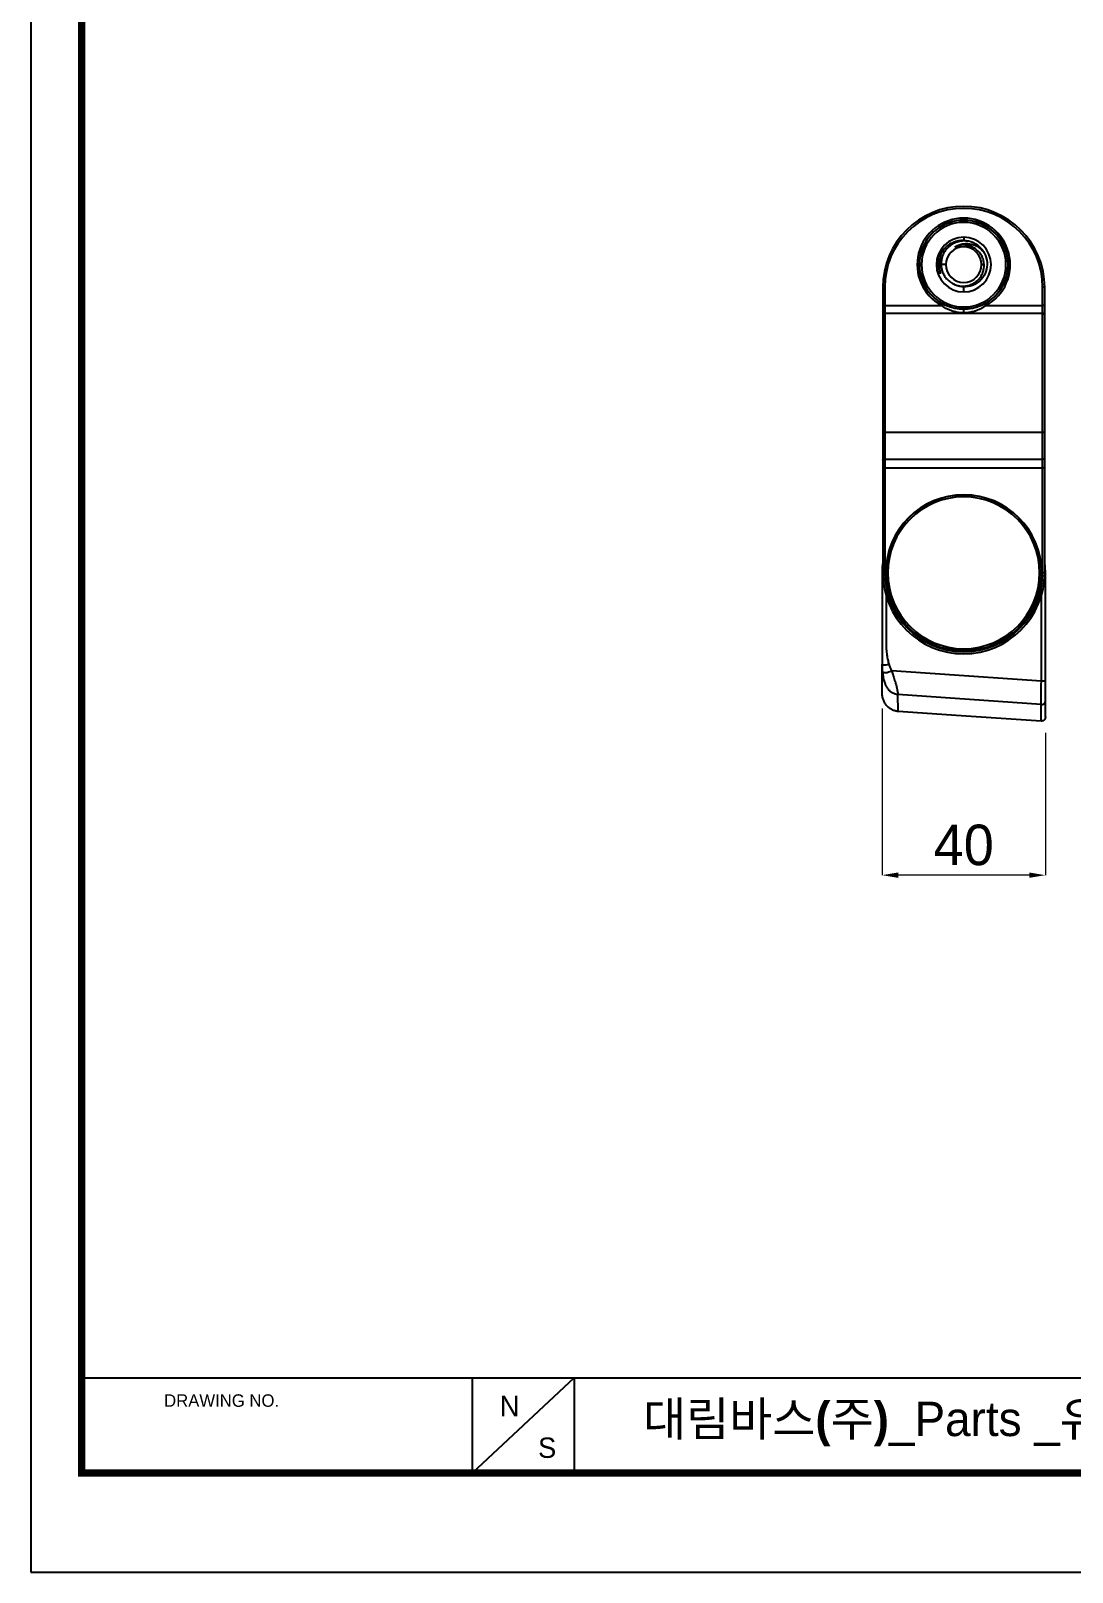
# Model space of a CAD drawing. Extents: x 0 to 781, y 0 to 572.
# Drawn here: x 0 to 257.2, y 0 to 380.6 of the extents above; entities that cross this region are included whole.
import ezdxf

# ---------------------------------------------------------------- set-up
doc = ezdxf.new("R2010")
doc.units = 0
doc.header["$LTSCALE"] = 10
doc.header["$MEASUREMENT"] = 0
doc.header["$PDMODE"] = 3
doc.header["$PDSIZE"] = -10
doc.layers.get('0').update_dxf_attribs({"linetype": 'CONTINUOUS'})
doc.layers.get('DEFPOINTS').update_dxf_attribs({"linetype": 'CONTINUOUS'})
doc.styles.add('Daelim Dimension', font='')
doc.styles.get('Daelim Dimension').set_extended_font_data('나눔고딕')
doc.dimstyles.new('DEFAULT', dxfattribs={"dimscale": 2, "dimtxt": 2, "dimasz": 2, "dimexe": 0, "dimexo": 2, "dimgap": 1, "dimtad": 1, "dimdec": 0, "dimzin": 9, "dimdsep": 46, "dimtxsty": 'Daelim Dimension', "dimcen": 0.5, "dimclrd": 5, "dimclre": 5, "dimclrt": 256, "dimadec": 1, "dimazin": 0, "dimtfac": 1, "dimtdec": 0, "dimtix": 1, "dimtmove": 0, "dimatfit": 3, "dimfxl": 1, "dimtolj": 1, "dimtzin": 1, "dimlwd": 9, "dimlwe": 9, "dimarcsym": 0})

# ---------------------------------------------------------------- blocks, each defined once
blk = doc.blocks.new('*D1')
at = {"color": 5, "lineweight": 9, "transparency": 16777216}
for p, q in [((210.27, 213.27), (210.27, 172.13)), ((250.62, 207.25), (250.62, 172.13)), ((246.62, 172.13), (214.27, 172.13))]:
    blk.add_line(p, q, dxfattribs=at)
at = {"color": 5, "transparency": 16777216}
for points in [[(214.27, 172.8), (214.27, 171.46), (210.27, 172.13)], [(246.62, 172.8), (246.62, 171.46), (250.62, 172.13)]]:
    blk.add_solid(points, dxfattribs=at)
at = {"layer": 'DEFPOINTS', "color": 0, "transparency": 16777216}
for p in [(210.27, 217.27), (250.62, 211.25), (210.27, 172.13)]:
    blk.add_point(p, dxfattribs=at)
at = {"color": 7, "transparency": 16777216, "insert": (230.44, 179.54), "char_height": 10, "attachment_point": 5, "style": 'Daelim Dimension'}
blk.add_mtext('\\A1;40', dxfattribs=at)

msp = doc.modelspace()

# ---------------------------------------------------------------- linework, layer by layer
at = {"color": 7, "linetype": 'Continuous', "lineweight": 25}
for p, q in [((230.44, 333.89), (230.44, 333.84)), ((230.44, 333.34), (230.44, 333.84)), ((230.44, 329.65), (230.44, 328.94)), ((226.04, 322.9), (224.86, 322.9)), ((234.84, 322.9), (235.47, 322.9)), ((210.44, 317.3), (210.94, 317.3)), ((210.44, 317.3), (210.44, 312.8)), ((210.94, 317.3), (210.94, 312.8)), ((230.44, 316.15), (230.44, 317.4)), ((249.94, 312.8), (249.94, 317.3)), ((250.44, 317.3), (249.94, 317.3)), ((250.44, 312.8), (250.44, 317.3)), ((210.44, 312.8), (210.94, 312.8)), ((210.44, 312.8), (210.44, 310.41)), ((210.94, 312.8), (210.94, 310.88)), ((210.94, 312.8), (224.96, 312.8)), ((230.44, 312.46), (230.44, 311.96)), ((235.92, 312.8), (249.94, 312.8)), ((249.94, 310.88), (249.94, 312.8)), ((250.44, 312.8), (249.94, 312.8)), ((250.44, 310.41), (250.44, 312.8)), ((210.44, 310.41), (210.44, 281.62)), ((210.94, 310.88), (210.94, 281.42)), ((210.94, 310.88), (249.94, 310.88)), ((230.44, 311.92), (230.44, 311.96)), ((249.94, 281.42), (249.94, 310.88)), ((250.44, 281.62), (250.44, 310.41)), ((210.44, 281.62), (210.44, 274.65)), ((249.94, 281.42), (210.94, 281.42)), ((210.94, 281.42), (210.94, 274.87)), ((249.94, 274.87), (249.94, 281.42)), ((250.44, 274.65), (250.44, 281.62)), ((210.44, 274.65), (210.44, 272.73)), ((210.94, 274.87), (210.94, 272.73)), ((210.94, 274.87), (249.94, 274.87)), ((249.94, 272.73), (249.94, 274.87)), ((250.44, 272.73), (250.44, 274.65)), ((210.44, 272.73), (210.94, 272.73)), ((210.44, 272.73), (210.44, 246.8)), ((210.94, 272.73), (210.94, 246.8)), ((210.94, 272.73), (249.94, 272.73)), ((249.94, 246.8), (249.94, 272.73)), ((250.44, 272.73), (249.94, 272.73)), ((250.44, 246.8), (250.44, 272.73)), ((230.44, 266), (230.44, 266.05)), ((230.44, 266), (230.44, 265.54)), ((210.44, 246.8), (210.94, 246.8)), ((250.44, 246.8), (249.94, 246.8)), ((250.62, 220.04), (250.62, 246.8)), ((230.44, 227.59), (230.44, 228.05)), ((230.44, 227.59), (230.44, 227.55)), ((210.29, 224.2), (210.27, 223.95)), ((249.62, 220.04), (212.58, 222.63)), ((250.62, 220.04), (249.62, 220.04)), ((249.57, 214.27), (214.17, 216.75))]:
    msp.add_line(p, q, dxfattribs=at)
at = {"color": 8, "linetype": 'Continuous', "lineweight": 25}
for p, q in [((210.27, 246.8), (210.44, 246.8)), ((250.62, 246.8), (250.44, 246.8)), ((249.62, 220.04), (249.62, 241.11))]:
    msp.add_line(p, q, dxfattribs=at)
at = {"color": 5}
msp.add_line((12.56, 47.96), (641.59, 47.96), dxfattribs=at)
at = {"color": 5, "ltscale": 40}
for p, q in [((108.98, 47.96), (108.98, 24.42)), ((108.98, 47.96), (108.98, 24.42)), ((134.18, 47.96), (108.98, 24.42)), ((134.18, 47.96), (108.98, 24.42)), ((134.18, 47.96), (134.18, 24.42)), ((134.18, 47.96), (134.18, 24.42))]:
    msp.add_line(p, q, dxfattribs=at)
at = {"ltscale": 0.5}
msp.add_line((12.56, 24.51), (12.56, 24.51), dxfattribs=at)
msp.add_lwpolyline([(0, 0), (781.2, 0), (781.2, 572.4), (0, 572.4)], close=True, dxfattribs=at)
at = {"color": 5, "linetype": 'ByBlock', "lineweight": 200, "const_width": 1.8}
msp.add_lwpolyline([(12.56, 24.51), (768.56, 24.51), (768.56, 559.11), (12.56, 559.11)], close=True, dxfattribs=at)
at = {"color": 7, "linetype": 'Continuous', "lineweight": 25, "flags": 128}
for points in [[(224.96, 312.8), (225.01, 312.88), (225.05, 312.96), (225.09, 313.04), (225.13, 313.1), (225.16, 313.16), (225.18, 313.2), (225.19, 313.23), (225.2, 313.24)], [(235.92, 312.8), (235.88, 312.88), (235.83, 312.96), (235.79, 313.04), (235.75, 313.1), (235.73, 313.16), (235.7, 313.2), (235.69, 313.23), (235.68, 313.24)], [(210.44, 281.62), (210.45, 281.58), (210.48, 281.54), (210.53, 281.51), (210.59, 281.48), (210.66, 281.46), (210.75, 281.44), (210.84, 281.43), (210.94, 281.42)], [(250.44, 281.62), (250.43, 281.58), (250.4, 281.54), (250.36, 281.51), (250.3, 281.48), (250.22, 281.46), (250.13, 281.44), (250.04, 281.43), (249.94, 281.42)], [(210.44, 274.65), (210.45, 274.69), (210.48, 274.73), (210.53, 274.77), (210.59, 274.8), (210.66, 274.83), (210.75, 274.85), (210.84, 274.86), (210.94, 274.87)], [(250.44, 274.65), (250.43, 274.69), (250.4, 274.73), (250.36, 274.77), (250.3, 274.8), (250.22, 274.83), (250.13, 274.85), (250.04, 274.86), (249.94, 274.87)], [(210.44, 249.45), (210.32, 248.27), (210.27, 246.8)], [(250.62, 246.8), (250.56, 248.27), (250.44, 249.45)], [(210.27, 224.27), (210.3, 224.18), (210.4, 224.11), (210.56, 224.07), (210.77, 224.06), (211.03, 224.07), (211.32, 224.11), (211.63, 224.18), (211.95, 224.27)], [(210.36, 222.36), (210.47, 222.24), (210.65, 222.17), (210.89, 222.15), (211.18, 222.16), (211.5, 222.22), (211.85, 222.32), (212.22, 222.46), (212.58, 222.63)], [(249.55, 210.14), (229.78, 211.5), (214.24, 212.56)]]:
    msp.add_lwpolyline(points, dxfattribs=at)
at = {"color": 7, "linetype": 'Continuous', "lineweight": 25}
for centre, radius, start, end in [((230.44, 317.3), 20, 0, 180), ((230.44, 317.3), 19.5, 0, 180), ((230.44, 322.9), 11.49, 298.4836, 241.5164), ((230.44, 322.9), 10.99, 90, 241.5164), ((230.44, 322.9), 10.94, 90, 270), ((230.44, 322.9), 10.44, 90, 270), ((230.44, 322.9), 10.99, 298.4836, 90), ((230.44, 322.9), 10.94, 270, 90), ((230.44, 322.9), 10.44, 270, 90), ((230.44, 322.9), 6.75, 90, 270), ((230.44, 322.9), 6.75, 270, 90), ((230.44, 322.9), 4.4, 0, 180), ((230.44, 322.9), 4.4, 180, 0), ((210.93, 310.4), 0.489, 88.7392, 178.6811), ((249.95, 310.4), 0.489, 1.3189, 91.2608), ((230.44, 246.8), 19.25, 90, 270), ((230.44, 246.8), 19.2, 90, 270), ((230.44, 246.8), 18.75, 90, 270), ((230.44, 246.8), 19.25, 270, 90), ((230.44, 246.8), 19.2, 270, 90), ((230.44, 246.8), 18.75, 270, 90), ((230.44, 246.8), 20, 180, 0), ((230.44, 246.8), 19.5, 180, 0), ((249.72, 215.17), 0.911, 260.0616, 348.6113)]:
    msp.add_arc(centre, radius, start, end, dxfattribs=at)
for points, knots in [([(231.69, 328.66), (231.26, 328.71), (230.39, 328.82), (229.09, 328.61), (227.88, 328.13), (226.81, 327.41), (225.93, 326.47), (225.29, 325.36), (224.9, 324.15), (224.87, 323.31), (224.86, 322.9)], [0, 0, 0, 0, 0.1279955, 0.2551352, 0.381419, 0.5068469, 0.631419, 0.7551351, 0.8779958, 1, 1, 1, 1]), ([(225.74, 326.93), (226.34, 327.59), (227.07, 328.12), (228.69, 328.81), (229.57, 328.97), (230.44, 328.94)], [0, 0, 0, 0, 0.5, 0.5, 1, 1, 1, 1]), ([(228.26, 327.24), (228.54, 327.41), (229.11, 327.75), (230.08, 328.04), (231.11, 328.14), (232.16, 328.03), (233.2, 327.71), (234.17, 327.17), (235.05, 326.44), (235.5, 325.83), (235.73, 325.51)], [0, 0, 0, 0, 0.114753, 0.232429, 0.353031, 0.476561, 0.603021, 0.732413, 0.864738, 1, 1, 1, 1]), ([(233.23, 326.88), (232.86, 327.1), (232.1, 327.55), (230.8, 327.8), (229.48, 327.74), (228.67, 327.41), (228.26, 327.24)], [0, 0, 0, 0, 0.25, 0.5, 0.75, 1, 1, 1, 1]), ([(230.44, 328.94), (231.23, 328.92), (232.02, 328.74), (233.44, 328.1), (234.09, 327.64), (235.15, 326.51), (235.57, 325.85), (236.11, 324.42), (236.24, 323.65), (236.19, 322.14), (236.02, 321.4), (235.4, 320.03), (234.96, 319.42), (233.89, 318.41), (233.25, 318.02), (231.89, 317.5), (231.16, 317.38), (230.44, 317.4)], [0, 0, 0, 0, 0.125, 0.125, 0.25, 0.25, 0.375, 0.375, 0.5, 0.5, 0.625, 0.625, 0.75, 0.75, 0.875, 0.875, 1, 1, 1, 1]), ([(224.66, 320.67), (224.46, 321.19), (224.33, 321.73), (224.22, 322.84), (224.24, 323.4), (224.43, 324.5), (224.59, 325.03), (225.07, 326.04), (225.37, 326.51), (225.74, 326.93)], [0, 0, 0, 0, 0.25, 0.25, 0.5, 0.5, 0.75, 0.75, 1, 1, 1, 1]), ([(225.3, 325.25), (225.22, 325.13), (224.95, 324.71), (224.66, 323.9), (224.45, 322.85), (224.43, 321.75), (224.58, 321.03), (224.66, 320.67)], [0, 0, 0, 0, 0.093295, 0.313362, 0.537834, 0.766712, 1, 1, 1, 1]), ([(235.47, 322.9), (235.43, 323.3), (235.35, 324.09), (234.87, 325.2), (234.17, 326.17), (233.55, 326.64), (233.23, 326.88)], [0, 0, 0, 0, 0.253202, 0.50427, 0.753203, 1, 1, 1, 1]), ([(224.86, 322.9), (224.89, 322.53), (224.95, 321.81), (225.32, 320.77), (225.85, 319.83), (226.57, 319.02), (227.41, 318.37), (228.37, 317.9), (229.39, 317.62), (230.44, 317.56), (231.48, 317.69), (232.46, 318.03), (233.35, 318.54), (234.12, 319.22), (234.74, 320.03), (235.18, 320.93), (235.45, 321.9), (235.46, 322.57), (235.47, 322.9)], [0, 0, 0, 0, 0.065556, 0.130703, 0.195444, 0.259777, 0.323703, 0.387221, 0.450332, 0.513036, 0.575332, 0.637221, 0.698702, 0.759777, 0.820444, 0.880703, 0.940555, 1, 1, 1, 1]), ([(230.44, 317.4), (230.13, 317.43), (229.5, 317.48), (228.61, 317.77), (227.98, 318.04), (227.69, 318.26), (227.65, 318.29)], [0, 0, 0, 0, 0.317494, 0.63323, 0.947209, 1, 1, 1, 1]), ([(230.44, 310.96), (230.38, 310.96), (230.25, 310.96), (230.06, 310.97), (229.84, 310.98), (229.59, 311), (229.25, 311.04), (228.83, 311.11), (228.26, 311.23), (227.6, 311.42), (226.92, 311.67), (226.31, 311.96), (225.85, 312.21), (225.49, 312.44), (225.22, 312.61), (225.05, 312.74), (224.96, 312.8)], [0, 0, 0, 0, 0.031473, 0.06349, 0.096133, 0.141515, 0.190081, 0.270687, 0.36111, 0.491533, 0.629749, 0.735954, 0.838034, 0.894003, 0.94798, 1, 1, 1, 1]), ([(230.44, 311.92), (230.21, 311.92), (229.97, 311.93), (229.51, 311.96), (229.28, 311.98), (228.6, 312.06), (228.16, 312.14), (227.29, 312.36), (226.86, 312.5), (226.01, 312.83), (225.6, 313.02), (225.2, 313.24)], [0, 0, 0, 0, 0.125, 0.125, 0.25, 0.25, 0.5, 0.5, 0.75, 0.75, 1, 1, 1, 1]), ([(235.68, 313.24), (235.28, 313.02), (234.87, 312.83), (234.02, 312.5), (233.59, 312.36), (232.72, 312.14), (232.28, 312.06), (231.6, 311.98), (231.37, 311.96), (230.91, 311.93), (230.68, 311.92), (230.44, 311.92)], [0, 0, 0, 0, 0.25, 0.25, 0.5, 0.5, 0.75, 0.75, 0.875, 0.875, 1, 1, 1, 1]), ([(235.92, 312.8), (235.86, 312.75), (235.74, 312.67), (235.55, 312.54), (235.36, 312.42), (235.16, 312.29), (234.82, 312.1), (234.35, 311.85), (233.81, 311.62), (233.36, 311.45), (232.97, 311.33), (232.58, 311.22), (232.15, 311.12), (231.72, 311.05), (231.33, 311), (231, 310.98), (230.72, 310.97), (230.53, 310.96), (230.44, 310.96)], [0, 0, 0, 0, 0.0366501, 0.0742685, 0.1128683, 0.1524619, 0.1930607, 0.3075099, 0.4255232, 0.4931286, 0.5586111, 0.6354974, 0.70622, 0.7866644, 0.8586021, 0.9073375, 0.9543925, 1, 1, 1, 1]), ([(230.44, 310.96), (230.44, 311.01), (230.44, 311.09), (230.44, 311.3), (230.44, 311.42), (230.44, 311.62), (230.44, 311.72), (230.44, 311.88), (230.44, 311.92), (230.44, 311.92)], [0, 0, 0, 0, 0.25, 0.25, 0.5, 0.5, 0.75, 0.75, 1, 1, 1, 1]), ([(210.27, 246.8), (210.27, 245.95), (210.27, 245.13), (210.27, 243.55), (210.27, 242.79), (210.27, 240.6), (210.27, 239.24), (210.27, 236.72), (210.27, 235.56), (210.27, 233.4), (210.27, 232.4), (210.27, 230.56), (210.27, 229.71), (210.27, 228.21), (210.27, 227.56), (210.27, 226.43), (210.27, 225.94), (210.27, 225.05), (210.27, 224.65), (210.27, 224.27)], [0, 0, 0, 0, 0.0625, 0.0625, 0.125, 0.125, 0.25, 0.25, 0.375, 0.375, 0.5, 0.5, 0.625, 0.625, 0.75, 0.75, 0.875, 0.875, 1, 1, 1, 1]), ([(210.27, 217.27), (210.27, 218.08), (210.27, 219.09), (210.27, 221.45), (210.27, 222.8), (210.27, 224.27)], [0, 0, 0, 0, 0.5, 0.5, 1, 1, 1, 1]), ([(210.27, 224.27), (210.27, 224.08), (210.27, 223.73), (210.28, 223.31), (210.3, 223), (210.31, 222.79), (210.33, 222.57), (210.35, 222.43), (210.36, 222.36)], [0, 0, 0, 0, 0.290476, 0.553988, 0.665625, 0.775161, 0.886584, 1, 1, 1, 1]), ([(210.36, 222.36), (210.37, 222.27), (210.39, 222.11), (210.42, 221.85), (210.46, 221.56), (210.51, 221.25), (210.6, 220.82), (210.71, 220.32), (210.89, 219.7), (211.13, 219.05), (211.5, 218.38), (211.9, 217.88), (212.29, 217.54), (212.61, 217.31), (212.96, 217.11), (213.27, 216.98), (213.53, 216.9), (213.74, 216.84), (213.96, 216.79), (214.1, 216.76), (214.17, 216.75)], [0, 0, 0, 0, 0.03356, 0.068386, 0.104467, 0.153021, 0.198926, 0.282935, 0.361658, 0.465431, 0.564465, 0.67079, 0.722848, 0.775175, 0.828404, 0.883608, 0.912066, 0.940955, 0.971875, 1, 1, 1, 1]), ([(211.95, 224.27), (212.07, 223.88), (212.19, 223.57), (212.34, 223.2), (212.38, 223.08), (212.48, 222.85), (212.53, 222.74), (212.58, 222.63)], [0, 0, 0, 0, 0.5, 0.5, 0.75, 0.75, 1, 1, 1, 1]), ([(212.58, 222.63), (212.6, 222.57), (212.69, 222.32), (212.82, 221.95), (212.97, 221.55), (213.18, 220.92), (213.56, 219.81), (213.91, 218.46), (214.09, 217.49), (214.14, 217.05), (214.15, 216.87), (214.16, 216.8), (214.17, 216.75)], [0, 0, 0, 0, 0.028968, 0.115317, 0.173152, 0.222515, 0.412581, 0.70682, 0.891324, 0.951339, 0.969748, 1, 1, 1, 1]), ([(214.24, 212.56), (214.17, 212.56), (214.03, 212.58), (213.83, 212.61), (213.63, 212.65), (213.37, 212.72), (213.04, 212.83), (212.66, 213), (212.31, 213.21), (211.89, 213.52), (211.42, 213.98), (210.94, 214.65), (210.63, 215.3), (210.44, 215.88), (210.34, 216.34), (210.28, 216.81), (210.27, 217.12), (210.27, 217.27)], [0, 0, 0, 0, 0.030107, 0.060204, 0.090375, 0.120702, 0.182069, 0.243762, 0.302508, 0.361645, 0.475206, 0.593261, 0.723772, 0.79352, 0.864131, 0.931856, 1, 1, 1, 1]), ([(249.57, 214.27), (249.57, 215.02), (249.58, 215.92), (249.6, 217.89), (249.61, 218.97), (249.62, 220.04)], [0, 0, 0, 0, 0.5, 0.5, 1, 1, 1, 1]), ([(250.62, 214.99), (250.62, 215.64), (250.62, 216.43), (250.62, 218.16), (250.62, 219.1), (250.62, 220.04)], [0, 0, 0, 0, 0.5, 0.5, 1, 1, 1, 1]), ([(250.62, 211.25), (250.62, 211.22), (250.61, 211.15), (250.6, 211.06), (250.59, 210.97), (250.56, 210.88), (250.51, 210.75), (250.43, 210.59), (250.29, 210.42), (250.13, 210.29), (249.94, 210.2), (249.75, 210.14), (249.62, 210.14), (249.55, 210.14)], [0, 0, 0, 0, 0.0555875, 0.1104955, 0.165058, 0.2196155, 0.2745086, 0.4035921, 0.5310927, 0.6518521, 0.7716137, 0.8862241, 1, 1, 1, 1])]:
    msp.add_open_spline(points, degree=3, knots=knots, dxfattribs=at)
at = {"color": 8, "linetype": 'Continuous', "lineweight": 25}
msp.add_open_spline([(211.27, 241.11), (211.27, 238.71), (211.27, 236.62), (211.27, 233.83), (211.27, 232.96), (211.27, 231.34), (211.26, 230.58), (211.28, 229.18), (211.29, 228.55), (211.36, 227.43), (211.41, 226.94), (211.53, 226.06), (211.6, 225.67), (211.76, 224.93), (211.85, 224.59), (211.95, 224.27)], degree=3, knots=[0, 0, 0, 0, 0.25, 0.25, 0.375, 0.375, 0.5, 0.5, 0.625, 0.625, 0.75, 0.75, 0.875, 0.875, 1, 1, 1, 1], dxfattribs=at)
at = {"color": 7, "linetype": 'Continuous', "lineweight": 25}
for points in [[(214.24, 212.56), (214.22, 213.58), (214.2, 215.01), (214.17, 216.75)], [(249.55, 210.14), (249.56, 211.16), (249.56, 212.56), (249.57, 214.27)], [(250.62, 211.25), (250.62, 212.2), (250.62, 213.47), (250.62, 214.99)]]:
    msp.add_open_spline(points, degree=3, dxfattribs=at)

# ---------------------------------------------------------------- texts
at = {"color": 5, "ltscale": 40, "style": 'Daelim Dimension'}
msp.add_text('DRAWING NO.', height=3.0828, dxfattribs=at).set_placement((32.93, 40.84))
at = {"char_height": 5.04, "width": 7.0408, "attachment_point": 1, "style": 'Daelim Dimension'}
for s, insert in [('N', (115.83, 43.55)), ('S', (125.3, 33.26))]:
    msp.add_mtext(s, dxfattribs=dict(at, insert=insert))
at = {"color": 2, "insert": (151.24, 42.09), "char_height": 8.4766, "width": 501.4063, "attachment_point": 1, "style": 'Daelim Dimension'}
msp.add_mtext('{\\fPretendard Variable SemiBold|b0|i0|c129|p2;대림바스(주)}_Parts _유니버셜전용_샤워헤드 거치대_DL P4264', dxfattribs=at)

# ---------------------------------------------------------------- dimensions: what is measured, and where the dimension line sits
dim = msp.add_linear_dim(base=(210.27, 172.13), p1=(250.62, 211.25), p2=(210.27, 217.27), dimstyle='DEFAULT', override={"dimtxt": 5, "dimclrd": 5, "dimclre": 5, "dimclrt": 7})
dim.commit()
dim.dimension.update_dxf_attribs({"geometry": '*D1', "text_midpoint": (230.44, 179.54)})

doc.saveas('drawing.dxf')
